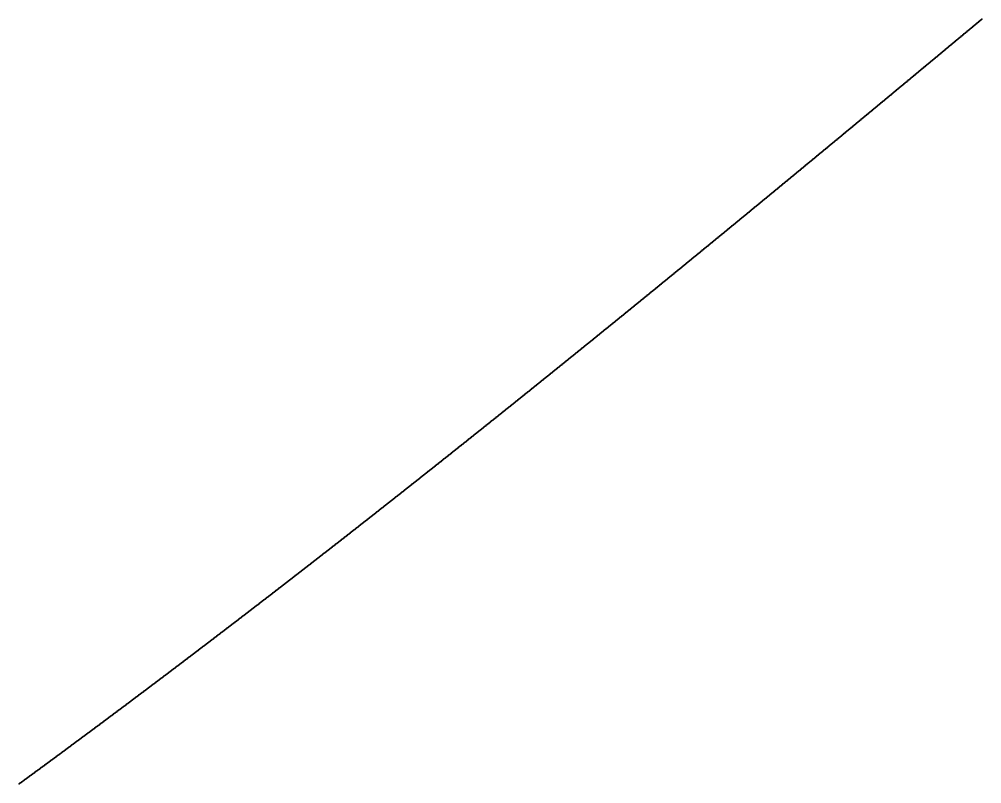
# Model space of a CAD drawing. Header units: metres. Extents: x 0 to 360, y 0 to 49.
# Drawn here: x 56.26 to 67.5, y 16.59 to 25.52 of the extents above; entities that cross this region are included whole.
import ezdxf

# ---------------------------------------------------------------- set-up
doc = ezdxf.new("R2010")
doc.units = ezdxf.units.M

msp = doc.modelspace()

# ---------------------------------------------------------------- linework, layer by layer
for p in [(67.369, 25.413), (67.376, 25.418), (67.382, 25.423), (67.389, 25.429), (67.395, 25.434), (67.402, 25.439), (67.408, 25.445), (67.415, 25.45), (67.421, 25.456), (67.428, 25.461), (67.434, 25.466), (67.441, 25.472), (67.447, 25.477), (67.453, 25.483), (67.46, 25.488), (67.466, 25.493), (67.473, 25.499), (67.479, 25.504), (67.486, 25.51), (67.492, 25.515), (67.499, 25.52), (67.233, 25.299), (67.24, 25.305), (67.246, 25.31), (67.253, 25.315), (67.259, 25.321), (67.266, 25.326), (67.272, 25.332), (67.279, 25.337), (67.285, 25.342), (67.291, 25.348), (67.298, 25.353), (67.304, 25.359), (67.311, 25.364), (67.317, 25.369), (67.324, 25.375), (67.33, 25.38), (67.337, 25.386), (67.343, 25.391), (67.35, 25.396), (67.356, 25.402), (67.363, 25.407), (67.097, 25.186), (67.103, 25.191), (67.11, 25.197), (67.116, 25.202), (67.123, 25.208), (67.129, 25.213), (67.136, 25.218), (67.142, 25.224), (67.149, 25.229), (67.155, 25.235), (67.162, 25.24), (67.168, 25.245), (67.175, 25.251), (67.181, 25.256), (67.188, 25.261), (67.194, 25.267), (67.201, 25.272), (67.207, 25.278), (67.214, 25.283), (67.22, 25.288), (67.227, 25.294), (66.967, 25.078), (66.973, 25.083), (66.98, 25.089), (66.986, 25.094), (66.993, 25.099), (66.999, 25.105), (67.006, 25.11), (67.012, 25.116), (67.019, 25.121), (67.025, 25.127), (67.032, 25.132), (67.038, 25.137), (67.045, 25.143), (67.051, 25.148), (67.058, 25.154), (67.064, 25.159), (67.071, 25.164), (67.077, 25.17), (67.084, 25.175), (67.09, 25.181), (66.83, 24.964), (66.837, 24.97), (66.843, 24.975), (66.85, 24.981), (66.856, 24.986), (66.863, 24.991), (66.869, 24.997), (66.876, 25.002), (66.882, 25.008), (66.889, 25.013), (66.895, 25.018), (66.902, 25.024), (66.908, 25.029), (66.915, 25.035), (66.921, 25.04), (66.928, 25.045), (66.934, 25.051), (66.941, 25.056), (66.947, 25.062), (66.954, 25.067), (66.96, 25.072), (66.693, 24.851), (66.7, 24.856), (66.706, 24.862), (66.713, 24.867), (66.72, 24.872), (66.726, 24.878), (66.733, 24.883), (66.739, 24.889), (66.746, 24.894), (66.752, 24.899), (66.759, 24.905), (66.765, 24.91), (66.772, 24.916), (66.778, 24.921), (66.785, 24.926), (66.791, 24.932), (66.798, 24.937), (66.804, 24.943), (66.811, 24.948), (66.817, 24.954), (66.824, 24.959), (66.557, 24.737), (66.563, 24.742), (66.57, 24.748), (66.576, 24.753), (66.583, 24.759), (66.589, 24.764), (66.596, 24.77), (66.602, 24.775), (66.609, 24.78), (66.615, 24.786), (66.622, 24.791), (66.628, 24.797), (66.635, 24.802), (66.641, 24.807), (66.648, 24.813), (66.654, 24.818), (66.661, 24.824), (66.667, 24.829), (66.674, 24.834), (66.68, 24.84), (66.687, 24.845), (66.419, 24.623), (66.426, 24.629), (66.432, 24.634), (66.439, 24.639), (66.446, 24.645), (66.452, 24.65), (66.459, 24.656), (66.465, 24.661), (66.472, 24.667), (66.478, 24.672), (66.485, 24.677), (66.491, 24.683), (66.498, 24.688), (66.504, 24.694), (66.511, 24.699), (66.517, 24.705), (66.524, 24.71), (66.53, 24.715), (66.537, 24.721), (66.543, 24.726), (66.55, 24.732), (66.289, 24.515), (66.295, 24.52), (66.302, 24.526), (66.308, 24.531), (66.315, 24.536), (66.321, 24.542), (66.328, 24.547), (66.334, 24.553), (66.341, 24.558), (66.348, 24.564), (66.354, 24.569), (66.361, 24.574), (66.367, 24.58), (66.374, 24.585), (66.38, 24.591), (66.387, 24.596), (66.393, 24.602), (66.4, 24.607), (66.406, 24.612), (66.413, 24.618), (66.151, 24.401), (66.158, 24.406), (66.164, 24.412), (66.171, 24.417), (66.177, 24.423), (66.184, 24.428), (66.19, 24.433), (66.197, 24.439), (66.204, 24.444), (66.21, 24.45), (66.217, 24.455), (66.223, 24.461), (66.23, 24.466), (66.236, 24.471), (66.243, 24.477), (66.249, 24.482), (66.256, 24.488), (66.262, 24.493), (66.269, 24.499), (66.276, 24.504), (66.282, 24.509), (66.014, 24.287), (66.02, 24.292), (66.027, 24.298), (66.033, 24.303), (66.04, 24.309), (66.046, 24.314), (66.053, 24.319), (66.059, 24.325), (66.066, 24.33), (66.073, 24.336), (66.079, 24.341), (66.086, 24.347), (66.092, 24.352), (66.099, 24.357), (66.105, 24.363), (66.112, 24.368), (66.118, 24.374), (66.125, 24.379), (66.132, 24.385), (66.138, 24.39), (66.145, 24.395), (65.882, 24.178), (65.889, 24.184), (65.895, 24.189), (65.902, 24.194), (65.909, 24.2), (65.915, 24.205), (65.922, 24.211), (65.928, 24.216), (65.935, 24.222), (65.941, 24.227), (65.948, 24.232), (65.955, 24.238), (65.961, 24.243), (65.968, 24.249), (65.974, 24.254), (65.981, 24.26), (65.987, 24.265), (65.994, 24.271), (66, 24.276), (66.007, 24.281), (65.744, 24.064), (65.751, 24.069), (65.758, 24.075), (65.764, 24.08), (65.771, 24.086), (65.777, 24.091), (65.784, 24.097), (65.79, 24.102), (65.797, 24.107), (65.804, 24.113), (65.81, 24.118), (65.817, 24.124), (65.823, 24.129), (65.83, 24.135), (65.836, 24.14), (65.843, 24.146), (65.85, 24.151), (65.856, 24.156), (65.863, 24.162), (65.869, 24.167), (65.876, 24.173), (65.606, 23.95), (65.613, 23.955), (65.619, 23.961), (65.626, 23.966), (65.633, 23.972), (65.639, 23.977), (65.646, 23.982), (65.652, 23.988), (65.659, 23.993), (65.665, 23.999), (65.672, 24.004), (65.679, 24.01), (65.685, 24.015), (65.692, 24.02), (65.698, 24.026), (65.705, 24.031), (65.711, 24.037), (65.718, 24.042), (65.725, 24.048), (65.731, 24.053), (65.738, 24.059), (65.474, 23.841), (65.481, 23.846), (65.488, 23.852), (65.494, 23.857), (65.501, 23.863), (65.507, 23.868), (65.514, 23.874), (65.521, 23.879), (65.527, 23.884), (65.534, 23.89), (65.54, 23.895), (65.547, 23.901), (65.554, 23.906), (65.56, 23.912), (65.567, 23.917), (65.573, 23.923), (65.58, 23.928), (65.586, 23.933), (65.593, 23.939), (65.6, 23.944), (65.336, 23.727), (65.343, 23.732), (65.349, 23.737), (65.356, 23.743), (65.362, 23.748), (65.369, 23.754), (65.376, 23.759), (65.382, 23.765), (65.389, 23.77), (65.395, 23.776), (65.402, 23.781), (65.409, 23.786), (65.415, 23.792), (65.422, 23.797), (65.428, 23.803), (65.435, 23.808), (65.441, 23.814), (65.448, 23.819), (65.455, 23.825), (65.461, 23.83), (65.468, 23.835), (65.197, 23.612), (65.204, 23.618), (65.21, 23.623), (65.217, 23.628), (65.224, 23.634), (65.23, 23.639), (65.237, 23.645), (65.243, 23.65), (65.25, 23.656), (65.257, 23.661), (65.263, 23.667), (65.27, 23.672), (65.277, 23.678), (65.283, 23.683), (65.29, 23.688), (65.296, 23.694), (65.303, 23.699), (65.31, 23.705), (65.316, 23.71), (65.323, 23.716), (65.329, 23.721), (65.065, 23.503), (65.072, 23.509), (65.078, 23.514), (65.085, 23.519), (65.091, 23.525), (65.098, 23.53), (65.105, 23.536), (65.111, 23.541), (65.118, 23.547), (65.125, 23.552), (65.131, 23.558), (65.138, 23.563), (65.144, 23.569), (65.151, 23.574), (65.158, 23.579), (65.164, 23.585), (65.171, 23.59), (65.177, 23.596), (65.184, 23.601), (65.191, 23.607), (64.926, 23.389), (64.933, 23.394), (64.939, 23.399), (64.946, 23.405), (64.952, 23.41), (64.959, 23.416), (64.966, 23.421), (64.972, 23.427), (64.979, 23.432), (64.986, 23.438), (64.992, 23.443), (64.999, 23.449), (65.005, 23.454), (65.012, 23.459), (65.019, 23.465), (65.025, 23.47), (65.032, 23.476), (65.038, 23.481), (65.045, 23.487), (65.052, 23.492), (65.058, 23.498), (64.787, 23.274), (64.793, 23.279), (64.8, 23.285), (64.807, 23.29), (64.813, 23.296), (64.82, 23.301), (64.826, 23.307), (64.833, 23.312), (64.84, 23.318), (64.846, 23.323), (64.853, 23.329), (64.86, 23.334), (64.866, 23.339), (64.873, 23.345), (64.88, 23.35), (64.886, 23.356), (64.893, 23.361), (64.899, 23.367), (64.906, 23.372), (64.913, 23.378), (64.919, 23.383), (64.654, 23.165), (64.66, 23.17), (64.667, 23.176), (64.674, 23.181), (64.68, 23.187), (64.687, 23.192), (64.694, 23.198), (64.7, 23.203), (64.707, 23.208), (64.714, 23.214), (64.72, 23.219), (64.727, 23.225), (64.734, 23.23), (64.74, 23.236), (64.747, 23.241), (64.753, 23.247), (64.76, 23.252), (64.767, 23.258), (64.773, 23.263), (64.78, 23.268), (64.514, 23.05), (64.521, 23.056), (64.528, 23.061), (64.534, 23.066), (64.541, 23.072), (64.547, 23.077), (64.554, 23.083), (64.561, 23.088), (64.567, 23.094), (64.574, 23.099), (64.581, 23.105), (64.587, 23.11), (64.594, 23.116), (64.601, 23.121), (64.607, 23.127), (64.614, 23.132), (64.621, 23.137), (64.627, 23.143), (64.634, 23.148), (64.641, 23.154), (64.647, 23.159), (64.381, 22.941), (64.388, 22.946), (64.394, 22.952), (64.401, 22.957), (64.408, 22.963), (64.414, 22.968), (64.421, 22.974), (64.428, 22.979), (64.434, 22.985), (64.441, 22.99), (64.448, 22.995), (64.454, 23.001), (64.461, 23.006), (64.468, 23.012), (64.474, 23.017), (64.481, 23.023), (64.488, 23.028), (64.494, 23.034), (64.501, 23.039), (64.508, 23.045), (64.241, 22.826), (64.248, 22.832), (64.254, 22.837), (64.261, 22.842), (64.268, 22.848), (64.274, 22.853), (64.281, 22.859), (64.288, 22.864), (64.294, 22.87), (64.301, 22.875), (64.308, 22.881), (64.314, 22.886), (64.321, 22.892), (64.328, 22.897), (64.334, 22.903), (64.341, 22.908), (64.348, 22.913), (64.354, 22.919), (64.361, 22.924), (64.368, 22.93), (64.374, 22.935), (64.107, 22.717), (64.114, 22.722), (64.121, 22.728), (64.128, 22.733), (64.134, 22.739), (64.141, 22.744), (64.148, 22.749), (64.154, 22.755), (64.161, 22.76), (64.168, 22.766), (64.174, 22.771), (64.181, 22.777), (64.188, 22.782), (64.194, 22.788), (64.201, 22.793), (64.208, 22.799), (64.214, 22.804), (64.221, 22.81), (64.228, 22.815), (64.234, 22.821), (63.967, 22.602), (63.974, 22.607), (63.98, 22.613), (63.987, 22.618), (63.994, 22.624), (64, 22.629), (64.007, 22.635), (64.014, 22.64), (64.021, 22.646), (64.027, 22.651), (64.034, 22.657), (64.041, 22.662), (64.047, 22.667), (64.054, 22.673), (64.061, 22.678), (64.067, 22.684), (64.074, 22.689), (64.081, 22.695), (64.087, 22.7), (64.094, 22.706), (64.101, 22.711), (63.826, 22.487), (63.833, 22.492), (63.84, 22.498), (63.847, 22.503), (63.853, 22.509), (63.86, 22.514), (63.867, 22.52), (63.873, 22.525), (63.88, 22.531), (63.887, 22.536), (63.893, 22.542), (63.9, 22.547), (63.907, 22.553), (63.913, 22.558), (63.92, 22.564), (63.927, 22.569), (63.934, 22.574), (63.94, 22.58), (63.947, 22.585), (63.954, 22.591), (63.96, 22.596), (63.692, 22.377), (63.699, 22.383), (63.706, 22.388), (63.712, 22.394), (63.719, 22.399), (63.726, 22.405), (63.733, 22.41), (63.739, 22.416), (63.746, 22.421), (63.753, 22.427), (63.759, 22.432), (63.766, 22.438), (63.773, 22.443), (63.779, 22.449), (63.786, 22.454), (63.793, 22.46), (63.8, 22.465), (63.806, 22.47), (63.813, 22.476), (63.82, 22.481), (63.551, 22.262), (63.558, 22.268), (63.565, 22.273), (63.571, 22.279), (63.578, 22.284), (63.585, 22.29), (63.592, 22.295), (63.598, 22.301), (63.605, 22.306), (63.612, 22.312), (63.618, 22.317), (63.625, 22.323), (63.632, 22.328), (63.639, 22.334), (63.645, 22.339), (63.652, 22.345), (63.659, 22.35), (63.665, 22.356), (63.672, 22.361), (63.679, 22.367), (63.686, 22.372), (63.417, 22.153), (63.423, 22.158), (63.43, 22.164), (63.437, 22.169), (63.444, 22.175), (63.45, 22.18), (63.457, 22.186), (63.464, 22.191), (63.471, 22.197), (63.477, 22.202), (63.484, 22.208), (63.491, 22.213), (63.497, 22.219), (63.504, 22.224), (63.511, 22.23), (63.518, 22.235), (63.524, 22.241), (63.531, 22.246), (63.538, 22.252), (63.545, 22.257), (63.275, 22.038), (63.282, 22.043), (63.289, 22.049), (63.295, 22.054), (63.302, 22.06), (63.309, 22.065), (63.316, 22.071), (63.322, 22.076), (63.329, 22.082), (63.336, 22.087), (63.343, 22.093), (63.349, 22.098), (63.356, 22.104), (63.363, 22.109), (63.37, 22.115), (63.376, 22.12), (63.383, 22.126), (63.39, 22.131), (63.397, 22.137), (63.403, 22.142), (63.41, 22.147), (63.14, 21.928), (63.147, 21.934), (63.154, 21.939), (63.161, 21.945), (63.167, 21.95), (63.174, 21.956), (63.181, 21.961), (63.188, 21.967), (63.194, 21.972), (63.201, 21.978), (63.208, 21.983), (63.215, 21.989), (63.221, 21.994), (63.228, 22), (63.235, 22.005), (63.242, 22.011), (63.248, 22.016), (63.255, 22.022), (63.262, 22.027), (63.269, 22.032), (62.998, 21.813), (63.005, 21.819), (63.012, 21.824), (63.019, 21.83), (63.026, 21.835), (63.032, 21.841), (63.039, 21.846), (63.046, 21.852), (63.053, 21.857), (63.059, 21.863), (63.066, 21.868), (63.073, 21.874), (63.08, 21.879), (63.086, 21.885), (63.093, 21.89), (63.1, 21.896), (63.107, 21.901), (63.113, 21.906), (63.12, 21.912), (63.127, 21.917), (63.134, 21.923), (62.863, 21.704), (62.87, 21.709), (62.877, 21.715), (62.883, 21.72), (62.89, 21.726), (62.897, 21.731), (62.904, 21.737), (62.911, 21.742), (62.917, 21.748), (62.924, 21.753), (62.931, 21.759), (62.938, 21.764), (62.944, 21.769), (62.951, 21.775), (62.958, 21.78), (62.965, 21.786), (62.971, 21.791), (62.978, 21.797), (62.985, 21.802), (62.992, 21.808), (62.721, 21.589), (62.728, 21.594), (62.734, 21.6), (62.741, 21.605), (62.748, 21.611), (62.755, 21.616), (62.762, 21.622), (62.768, 21.627), (62.775, 21.632), (62.782, 21.638), (62.789, 21.643), (62.795, 21.649), (62.802, 21.654), (62.809, 21.66), (62.816, 21.665), (62.823, 21.671), (62.829, 21.676), (62.836, 21.682), (62.843, 21.687), (62.85, 21.693), (62.856, 21.698), (62.585, 21.479), (62.592, 21.484), (62.599, 21.49), (62.605, 21.495), (62.612, 21.501), (62.619, 21.506), (62.626, 21.512), (62.633, 21.517), (62.639, 21.523), (62.646, 21.528), (62.653, 21.534), (62.66, 21.539), (62.667, 21.545), (62.673, 21.55), (62.68, 21.556), (62.687, 21.561), (62.694, 21.567), (62.7, 21.572), (62.707, 21.578), (62.714, 21.583), (62.442, 21.364), (62.449, 21.369), (62.456, 21.375), (62.463, 21.38), (62.47, 21.386), (62.476, 21.391), (62.483, 21.397), (62.49, 21.402), (62.497, 21.408), (62.504, 21.413), (62.51, 21.419), (62.517, 21.424), (62.524, 21.43), (62.531, 21.435), (62.538, 21.441), (62.544, 21.446), (62.551, 21.452), (62.558, 21.457), (62.565, 21.463), (62.572, 21.468), (62.578, 21.474), (62.306, 21.254), (62.313, 21.26), (62.32, 21.265), (62.327, 21.271), (62.333, 21.276), (62.34, 21.282), (62.347, 21.287), (62.354, 21.293), (62.361, 21.298), (62.367, 21.304), (62.374, 21.309), (62.381, 21.315), (62.388, 21.32), (62.395, 21.326), (62.402, 21.331), (62.408, 21.336), (62.415, 21.342), (62.422, 21.347), (62.429, 21.353), (62.436, 21.358), (62.163, 21.139), (62.17, 21.145), (62.177, 21.15), (62.183, 21.156), (62.19, 21.161), (62.197, 21.167), (62.204, 21.172), (62.211, 21.177), (62.218, 21.183), (62.224, 21.188), (62.231, 21.194), (62.238, 21.199), (62.245, 21.205), (62.252, 21.21), (62.258, 21.216), (62.265, 21.221), (62.272, 21.227), (62.279, 21.232), (62.286, 21.238), (62.293, 21.243), (62.299, 21.249), (62.026, 21.029), (62.033, 21.035), (62.04, 21.04), (62.047, 21.046), (62.054, 21.051), (62.061, 21.057), (62.067, 21.062), (62.074, 21.068), (62.081, 21.073), (62.088, 21.079), (62.095, 21.084), (62.102, 21.09), (62.108, 21.095), (62.115, 21.101), (62.122, 21.106), (62.129, 21.112), (62.136, 21.117), (62.143, 21.123), (62.149, 21.128), (62.156, 21.134), (61.883, 20.914), (61.89, 20.92), (61.896, 20.925), (61.903, 20.931), (61.91, 20.936), (61.917, 20.942), (61.924, 20.947), (61.931, 20.953), (61.937, 20.958), (61.944, 20.964), (61.951, 20.969), (61.958, 20.975), (61.965, 20.98), (61.972, 20.986), (61.979, 20.991), (61.985, 20.997), (61.992, 21.002), (61.999, 21.008), (62.006, 21.013), (62.013, 21.018), (62.02, 21.024), (61.746, 20.805), (61.753, 20.81), (61.759, 20.816), (61.766, 20.821), (61.773, 20.827), (61.78, 20.832), (61.787, 20.838), (61.794, 20.843), (61.801, 20.848), (61.807, 20.854), (61.814, 20.859), (61.821, 20.865), (61.828, 20.87), (61.835, 20.876), (61.842, 20.881), (61.848, 20.887), (61.855, 20.892), (61.862, 20.898), (61.869, 20.903), (61.876, 20.909), (61.602, 20.69), (61.608, 20.695), (61.615, 20.7), (61.622, 20.706), (61.629, 20.711), (61.636, 20.717), (61.643, 20.722), (61.65, 20.728), (61.657, 20.733), (61.663, 20.739), (61.67, 20.744), (61.677, 20.75), (61.684, 20.755), (61.691, 20.761), (61.698, 20.766), (61.705, 20.772), (61.711, 20.777), (61.718, 20.783), (61.725, 20.788), (61.732, 20.794), (61.739, 20.799), (61.464, 20.58), (61.471, 20.585), (61.478, 20.591), (61.485, 20.596), (61.492, 20.602), (61.498, 20.607), (61.505, 20.613), (61.512, 20.618), (61.519, 20.624), (61.526, 20.629), (61.533, 20.635), (61.54, 20.64), (61.547, 20.646), (61.553, 20.651), (61.56, 20.657), (61.567, 20.662), (61.574, 20.668), (61.581, 20.673), (61.588, 20.679), (61.595, 20.684), (61.319, 20.465), (61.326, 20.47), (61.333, 20.476), (61.34, 20.481), (61.347, 20.487), (61.354, 20.492), (61.361, 20.498), (61.368, 20.503), (61.375, 20.509), (61.381, 20.514), (61.388, 20.52), (61.395, 20.525), (61.402, 20.531), (61.409, 20.536), (61.416, 20.541), (61.423, 20.547), (61.43, 20.552), (61.437, 20.558), (61.443, 20.563), (61.45, 20.569), (61.457, 20.574), (61.182, 20.355), (61.188, 20.361), (61.195, 20.366), (61.202, 20.372), (61.209, 20.377), (61.216, 20.383), (61.223, 20.388), (61.23, 20.393), (61.237, 20.399), (61.244, 20.404), (61.251, 20.41), (61.257, 20.415), (61.264, 20.421), (61.271, 20.426), (61.278, 20.432), (61.285, 20.437), (61.292, 20.443), (61.299, 20.448), (61.306, 20.454), (61.313, 20.459), (61.036, 20.24), (61.043, 20.246), (61.05, 20.251), (61.057, 20.256), (61.064, 20.262), (61.071, 20.267), (61.078, 20.273), (61.085, 20.278), (61.092, 20.284), (61.099, 20.289), (61.106, 20.295), (61.113, 20.3), (61.119, 20.306), (61.126, 20.311), (61.133, 20.317), (61.14, 20.322), (61.147, 20.328), (61.154, 20.333), (61.161, 20.339), (61.168, 20.344), (61.175, 20.35), (60.898, 20.13), (60.905, 20.136), (60.912, 20.141), (60.919, 20.147), (60.926, 20.152), (60.933, 20.158), (60.94, 20.163), (60.947, 20.169), (60.953, 20.174), (60.96, 20.18), (60.967, 20.185), (60.974, 20.191), (60.981, 20.196), (60.988, 20.202), (60.995, 20.207), (61.002, 20.213), (61.009, 20.218), (61.016, 20.224), (61.023, 20.229), (61.03, 20.235), (60.752, 20.015), (60.759, 20.021), (60.766, 20.026), (60.773, 20.032), (60.78, 20.037), (60.787, 20.043), (60.794, 20.048), (60.801, 20.054), (60.808, 20.059), (60.815, 20.065), (60.822, 20.07), (60.829, 20.076), (60.836, 20.081), (60.843, 20.087), (60.85, 20.092), (60.857, 20.098), (60.863, 20.103), (60.87, 20.109), (60.877, 20.114), (60.884, 20.12), (60.891, 20.125), (60.614, 19.906), (60.621, 19.911), (60.628, 19.917), (60.634, 19.922), (60.641, 19.928), (60.648, 19.933), (60.655, 19.939), (60.662, 19.944), (60.669, 19.95), (60.676, 19.955), (60.683, 19.961), (60.69, 19.966), (60.697, 19.972), (60.704, 19.977), (60.711, 19.983), (60.718, 19.988), (60.725, 19.994), (60.732, 19.999), (60.739, 20.004), (60.746, 20.01), (60.468, 19.791), (60.474, 19.796), (60.481, 19.802), (60.488, 19.807), (60.495, 19.813), (60.502, 19.818), (60.509, 19.824), (60.516, 19.829), (60.523, 19.835), (60.53, 19.84), (60.537, 19.846), (60.544, 19.851), (60.551, 19.857), (60.558, 19.862), (60.565, 19.868), (60.572, 19.873), (60.579, 19.878), (60.586, 19.884), (60.593, 19.889), (60.6, 19.895), (60.607, 19.9), (60.328, 19.681), (60.335, 19.687), (60.342, 19.692), (60.349, 19.698), (60.356, 19.703), (60.363, 19.709), (60.37, 19.714), (60.377, 19.72), (60.384, 19.725), (60.391, 19.731), (60.398, 19.736), (60.405, 19.742), (60.412, 19.747), (60.419, 19.753), (60.426, 19.758), (60.433, 19.764), (60.44, 19.769), (60.447, 19.774), (60.454, 19.78), (60.461, 19.785), (60.182, 19.566), (60.189, 19.572), (60.196, 19.577), (60.203, 19.583), (60.21, 19.588), (60.217, 19.594), (60.223, 19.599), (60.23, 19.605), (60.237, 19.61), (60.244, 19.616), (60.251, 19.621), (60.258, 19.627), (60.265, 19.632), (60.272, 19.638), (60.279, 19.643), (60.286, 19.649), (60.293, 19.654), (60.3, 19.659), (60.307, 19.665), (60.314, 19.67), (60.321, 19.676), (60.035, 19.452), (60.042, 19.457), (60.049, 19.462), (60.056, 19.468), (60.063, 19.473), (60.07, 19.479), (60.077, 19.484), (60.084, 19.49), (60.091, 19.495), (60.098, 19.501), (60.105, 19.506), (60.112, 19.512), (60.119, 19.517), (60.126, 19.523), (60.133, 19.528), (60.14, 19.534), (60.147, 19.539), (60.154, 19.545), (60.161, 19.55), (60.168, 19.556), (60.175, 19.561), (59.895, 19.342), (59.902, 19.348), (59.909, 19.353), (59.916, 19.359), (59.923, 19.364), (59.93, 19.37), (59.937, 19.375), (59.944, 19.38), (59.951, 19.386), (59.958, 19.391), (59.965, 19.397), (59.972, 19.402), (59.979, 19.408), (59.986, 19.413), (59.993, 19.419), (60, 19.424), (60.007, 19.43), (60.014, 19.435), (60.021, 19.441), (60.028, 19.446), (59.747, 19.227), (59.754, 19.233), (59.761, 19.238), (59.768, 19.244), (59.775, 19.249), (59.782, 19.255), (59.789, 19.26), (59.796, 19.266), (59.803, 19.271), (59.81, 19.277), (59.817, 19.282), (59.824, 19.287), (59.831, 19.293), (59.839, 19.298), (59.846, 19.304), (59.853, 19.309), (59.86, 19.315), (59.867, 19.32), (59.874, 19.326), (59.881, 19.331), (59.888, 19.337), (59.607, 19.118), (59.614, 19.124), (59.621, 19.129), (59.628, 19.134), (59.635, 19.14), (59.642, 19.145), (59.649, 19.151), (59.656, 19.156), (59.663, 19.162), (59.67, 19.167), (59.677, 19.173), (59.684, 19.178), (59.691, 19.184), (59.698, 19.189), (59.705, 19.195), (59.712, 19.2), (59.719, 19.205), (59.726, 19.211), (59.733, 19.216), (59.74, 19.222), (59.459, 19.003), (59.466, 19.009), (59.473, 19.014), (59.48, 19.02), (59.487, 19.025), (59.494, 19.031), (59.501, 19.036), (59.508, 19.042), (59.515, 19.047), (59.522, 19.052), (59.529, 19.058), (59.536, 19.063), (59.543, 19.069), (59.55, 19.074), (59.557, 19.08), (59.564, 19.085), (59.571, 19.091), (59.578, 19.096), (59.586, 19.102), (59.593, 19.107), (59.6, 19.113), (59.318, 18.894), (59.325, 18.9), (59.332, 18.905), (59.339, 18.91), (59.346, 18.916), (59.353, 18.921), (59.36, 18.927), (59.367, 18.932), (59.374, 18.938), (59.381, 18.943), (59.388, 18.949), (59.395, 18.954), (59.402, 18.96), (59.409, 18.965), (59.416, 18.971), (59.423, 18.976), (59.431, 18.981), (59.438, 18.987), (59.445, 18.992), (59.452, 18.998), (59.169, 18.779), (59.176, 18.785), (59.183, 18.79), (59.19, 18.796), (59.197, 18.801), (59.205, 18.807), (59.212, 18.812), (59.219, 18.818), (59.226, 18.823), (59.233, 18.829), (59.24, 18.834), (59.247, 18.84), (59.254, 18.845), (59.261, 18.85), (59.268, 18.856), (59.275, 18.861), (59.282, 18.867), (59.289, 18.872), (59.296, 18.878), (59.303, 18.883), (59.311, 18.889), (59.02, 18.665), (59.028, 18.67), (59.035, 18.676), (59.042, 18.681), (59.049, 18.687), (59.056, 18.692), (59.063, 18.698), (59.07, 18.703), (59.077, 18.709), (59.084, 18.714), (59.091, 18.719), (59.098, 18.725), (59.105, 18.73), (59.113, 18.736), (59.12, 18.741), (59.127, 18.747), (59.134, 18.752), (59.141, 18.758), (59.148, 18.763), (59.155, 18.769), (59.162, 18.774), (58.878, 18.556), (58.886, 18.561), (58.893, 18.567), (58.9, 18.572), (58.907, 18.578), (58.914, 18.583), (58.921, 18.589), (58.928, 18.594), (58.935, 18.599), (58.942, 18.605), (58.949, 18.61), (58.957, 18.616), (58.964, 18.621), (58.971, 18.627), (58.978, 18.632), (58.985, 18.638), (58.992, 18.643), (58.999, 18.649), (59.006, 18.654), (59.013, 18.659), (58.729, 18.441), (58.736, 18.447), (58.743, 18.452), (58.751, 18.458), (58.758, 18.463), (58.765, 18.469), (58.772, 18.474), (58.779, 18.48), (58.786, 18.485), (58.793, 18.49), (58.8, 18.496), (58.807, 18.501), (58.815, 18.507), (58.822, 18.512), (58.829, 18.518), (58.836, 18.523), (58.843, 18.529), (58.85, 18.534), (58.857, 18.539), (58.864, 18.545), (58.871, 18.55), (58.58, 18.327), (58.587, 18.332), (58.594, 18.338), (58.601, 18.343), (58.608, 18.349), (58.615, 18.354), (58.622, 18.36), (58.63, 18.365), (58.637, 18.371), (58.644, 18.376), (58.651, 18.381), (58.658, 18.387), (58.665, 18.392), (58.672, 18.398), (58.679, 18.403), (58.686, 18.409), (58.694, 18.414), (58.701, 18.42), (58.708, 18.425), (58.715, 18.43), (58.722, 18.436), (58.437, 18.218), (58.444, 18.224), (58.451, 18.229), (58.458, 18.234), (58.465, 18.24), (58.473, 18.245), (58.48, 18.251), (58.487, 18.256), (58.494, 18.262), (58.501, 18.267), (58.508, 18.273), (58.515, 18.278), (58.523, 18.283), (58.53, 18.289), (58.537, 18.294), (58.544, 18.3), (58.551, 18.305), (58.558, 18.311), (58.565, 18.316), (58.572, 18.322), (58.287, 18.104), (58.294, 18.109), (58.301, 18.115), (58.308, 18.12), (58.315, 18.126), (58.323, 18.131), (58.33, 18.137), (58.337, 18.142), (58.344, 18.147), (58.351, 18.153), (58.358, 18.158), (58.365, 18.164), (58.373, 18.169), (58.38, 18.175), (58.387, 18.18), (58.394, 18.185), (58.401, 18.191), (58.408, 18.196), (58.415, 18.202), (58.423, 18.207), (58.43, 18.213), (58.136, 17.99), (58.143, 17.995), (58.151, 18.001), (58.158, 18.006), (58.165, 18.011), (58.172, 18.017), (58.179, 18.022), (58.186, 18.028), (58.194, 18.033), (58.201, 18.039), (58.208, 18.044), (58.215, 18.049), (58.222, 18.055), (58.229, 18.06), (58.237, 18.066), (58.244, 18.071), (58.251, 18.077), (58.258, 18.082), (58.265, 18.088), (58.272, 18.093), (58.28, 18.098), (57.993, 17.881), (58, 17.886), (58.007, 17.892), (58.014, 17.897), (58.021, 17.903), (58.029, 17.908), (58.036, 17.914), (58.043, 17.919), (58.05, 17.924), (58.057, 17.93), (58.065, 17.935), (58.072, 17.941), (58.079, 17.946), (58.086, 17.952), (58.093, 17.957), (58.1, 17.963), (58.108, 17.968), (58.115, 17.973), (58.122, 17.979), (58.129, 17.984), (57.842, 17.767), (57.849, 17.772), (57.856, 17.778), (57.863, 17.783), (57.87, 17.789), (57.878, 17.794), (57.885, 17.8), (57.892, 17.805), (57.899, 17.81), (57.906, 17.816), (57.914, 17.821), (57.921, 17.827), (57.928, 17.832), (57.935, 17.838), (57.942, 17.843), (57.95, 17.848), (57.957, 17.854), (57.964, 17.859), (57.971, 17.865), (57.978, 17.87), (57.986, 17.876), (57.69, 17.653), (57.698, 17.659), (57.705, 17.664), (57.712, 17.669), (57.719, 17.675), (57.726, 17.68), (57.734, 17.686), (57.741, 17.691), (57.748, 17.696), (57.755, 17.702), (57.762, 17.707), (57.77, 17.713), (57.777, 17.718), (57.784, 17.724), (57.791, 17.729), (57.798, 17.734), (57.806, 17.74), (57.813, 17.745), (57.82, 17.751), (57.827, 17.756), (57.834, 17.762), (57.546, 17.545), (57.553, 17.55), (57.56, 17.555), (57.568, 17.561), (57.575, 17.566), (57.582, 17.572), (57.589, 17.577), (57.596, 17.583), (57.604, 17.588), (57.611, 17.593), (57.618, 17.599), (57.625, 17.604), (57.633, 17.61), (57.64, 17.615), (57.647, 17.621), (57.654, 17.626), (57.661, 17.631), (57.669, 17.637), (57.676, 17.642), (57.683, 17.648), (57.394, 17.431), (57.401, 17.436), (57.408, 17.442), (57.416, 17.447), (57.423, 17.453), (57.43, 17.458), (57.437, 17.463), (57.445, 17.469), (57.452, 17.474), (57.459, 17.48), (57.466, 17.485), (57.474, 17.49), (57.481, 17.496), (57.488, 17.501), (57.495, 17.507), (57.503, 17.512), (57.51, 17.518), (57.517, 17.523), (57.524, 17.528), (57.531, 17.534), (57.539, 17.539), (57.242, 17.317), (57.249, 17.323), (57.256, 17.328), (57.263, 17.333), (57.271, 17.339), (57.278, 17.344), (57.285, 17.35), (57.293, 17.355), (57.3, 17.361), (57.307, 17.366), (57.314, 17.371), (57.322, 17.377), (57.329, 17.382), (57.336, 17.388), (57.343, 17.393), (57.351, 17.398), (57.358, 17.404), (57.365, 17.409), (57.372, 17.415), (57.379, 17.42), (57.387, 17.425), (57.089, 17.204), (57.096, 17.209), (57.104, 17.214), (57.111, 17.22), (57.118, 17.225), (57.126, 17.231), (57.133, 17.236), (57.14, 17.241), (57.147, 17.247), (57.155, 17.252), (57.162, 17.258), (57.169, 17.263), (57.176, 17.269), (57.184, 17.274), (57.191, 17.279), (57.198, 17.285), (57.205, 17.29), (57.213, 17.296), (57.22, 17.301), (57.227, 17.306), (57.234, 17.312), (56.936, 17.09), (56.944, 17.096), (56.951, 17.101), (56.958, 17.106), (56.965, 17.112), (56.973, 17.117), (56.98, 17.123), (56.987, 17.128), (56.995, 17.133), (57.002, 17.139), (57.009, 17.144), (57.016, 17.15), (57.024, 17.155), (57.031, 17.16), (57.038, 17.166), (57.046, 17.171), (57.053, 17.177), (57.06, 17.182), (57.067, 17.187), (57.075, 17.193), (57.082, 17.198), (56.79, 16.982), (56.798, 16.988), (56.805, 16.993), (56.812, 16.998), (56.82, 17.004), (56.827, 17.009), (56.834, 17.015), (56.841, 17.02), (56.849, 17.025), (56.856, 17.031), (56.863, 17.036), (56.871, 17.042), (56.878, 17.047), (56.885, 17.052), (56.893, 17.058), (56.9, 17.063), (56.907, 17.069), (56.914, 17.074), (56.922, 17.079), (56.929, 17.085), (56.637, 16.869), (56.644, 16.874), (56.651, 16.88), (56.659, 16.885), (56.666, 16.89), (56.673, 16.896), (56.681, 16.901), (56.688, 16.907), (56.695, 16.912), (56.703, 16.917), (56.71, 16.923), (56.717, 16.928), (56.725, 16.934), (56.732, 16.939), (56.739, 16.944), (56.747, 16.95), (56.754, 16.955), (56.761, 16.961), (56.768, 16.966), (56.776, 16.971), (56.783, 16.977), (56.483, 16.756), (56.49, 16.761), (56.498, 16.767), (56.505, 16.772), (56.512, 16.777), (56.52, 16.783), (56.527, 16.788), (56.534, 16.793), (56.542, 16.799), (56.549, 16.804), (56.556, 16.81), (56.564, 16.815), (56.571, 16.82), (56.578, 16.826), (56.586, 16.831), (56.593, 16.837), (56.6, 16.842), (56.608, 16.847), (56.615, 16.853), (56.622, 16.858), (56.63, 16.864), (56.329, 16.643), (56.336, 16.648), (56.344, 16.653), (56.351, 16.659), (56.358, 16.664), (56.366, 16.67), (56.373, 16.675), (56.38, 16.68), (56.388, 16.686), (56.395, 16.691), (56.402, 16.696), (56.41, 16.702), (56.417, 16.707), (56.424, 16.713), (56.432, 16.718), (56.439, 16.723), (56.446, 16.729), (56.454, 16.734), (56.461, 16.74), (56.468, 16.745), (56.476, 16.75), (56.255, 16.589), (56.263, 16.594), (56.27, 16.6), (56.277, 16.605), (56.285, 16.61), (56.292, 16.616), (56.299, 16.621), (56.307, 16.627), (56.314, 16.632), (56.322, 16.637)]:
    msp.add_point(p)

doc.saveas('drawing.dxf')
